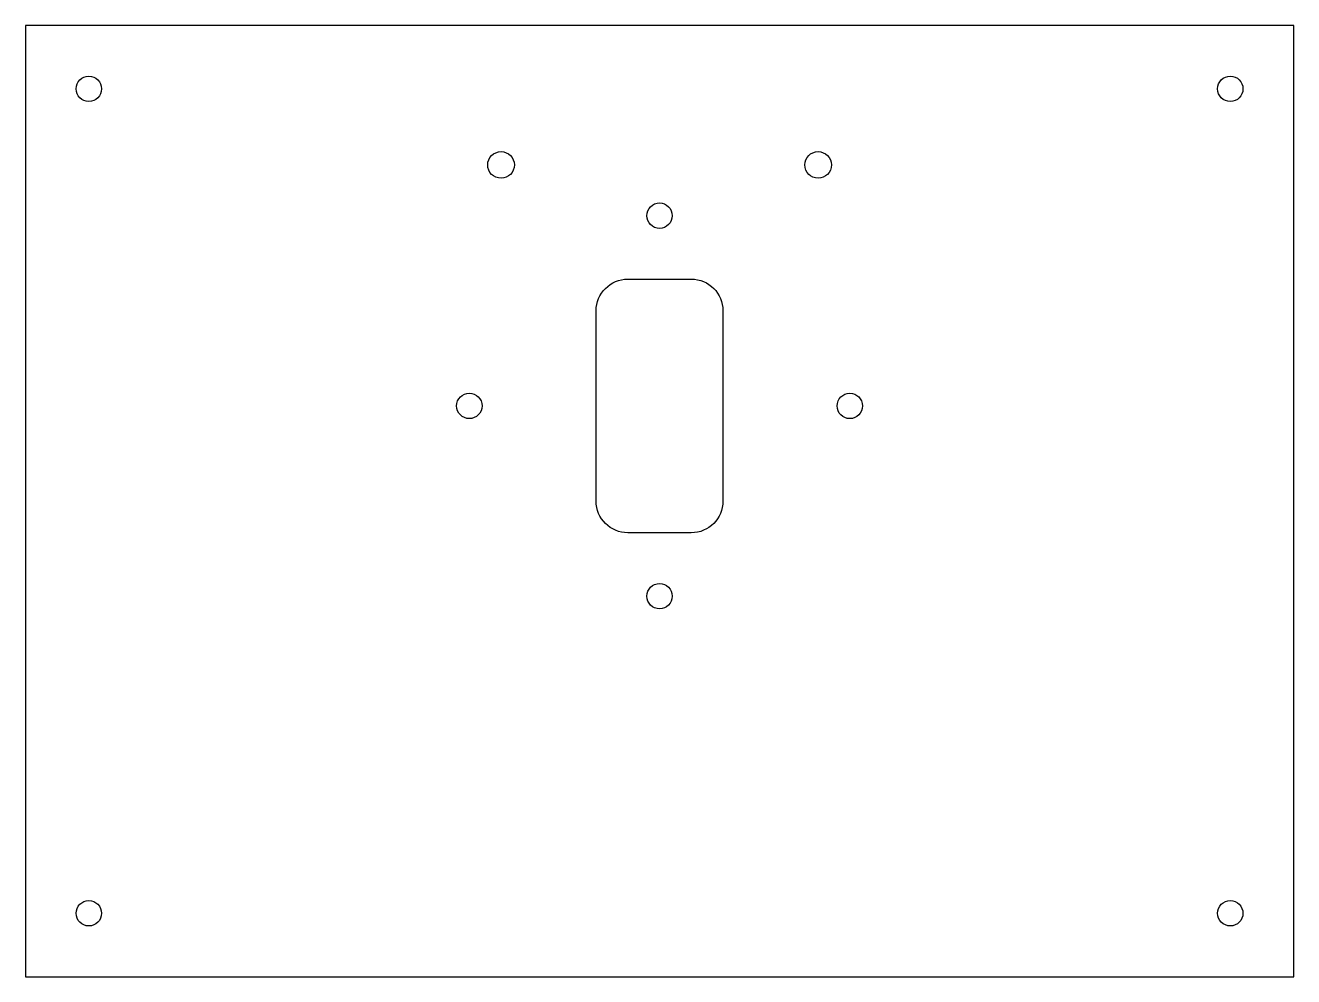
# Model space of a CAD drawing. Header units: millimetres. Extents: x -50 to 50, y -45 to 30.
import ezdxf

# ---------------------------------------------------------------- set-up
doc = ezdxf.new("R2010")
doc.units = ezdxf.units.MM
doc.layers.get('0').update_dxf_attribs({"linetype": 'CONTINUOUS'})

msp = doc.modelspace()

# ---------------------------------------------------------------- linework, layer by layer
msp.add_lwpolyline([(49.78, 30.22), (-50.22, 30.22), (-50.22, -44.78), (49.78, -44.78)], close=True)
msp.add_lwpolyline([(-5.22, -7.28), (-5.22, 7.72, -0.41421), (-2.72, 10.22), (2.28, 10.22, -0.41421), (4.78, 7.72), (4.78, -7.28, -0.41421), (2.28, -9.78), (-2.72, -9.78, -0.41421)], format="xyb", close=True)
for centre, radius in [((-45.22, 25.22), 1), ((44.78, 25.22), 1), ((-12.72, 19.22), 1.05), ((12.28, 19.22), 1.05), ((-0.22, 15.22), 1), ((-15.22, 0.22), 1), ((14.78, 0.22), 1), ((-0.22, -14.78), 1), ((-45.22, -39.78), 1), ((44.78, -39.78), 1)]:
    msp.add_circle(centre, radius)

doc.saveas('drawing.dxf')
